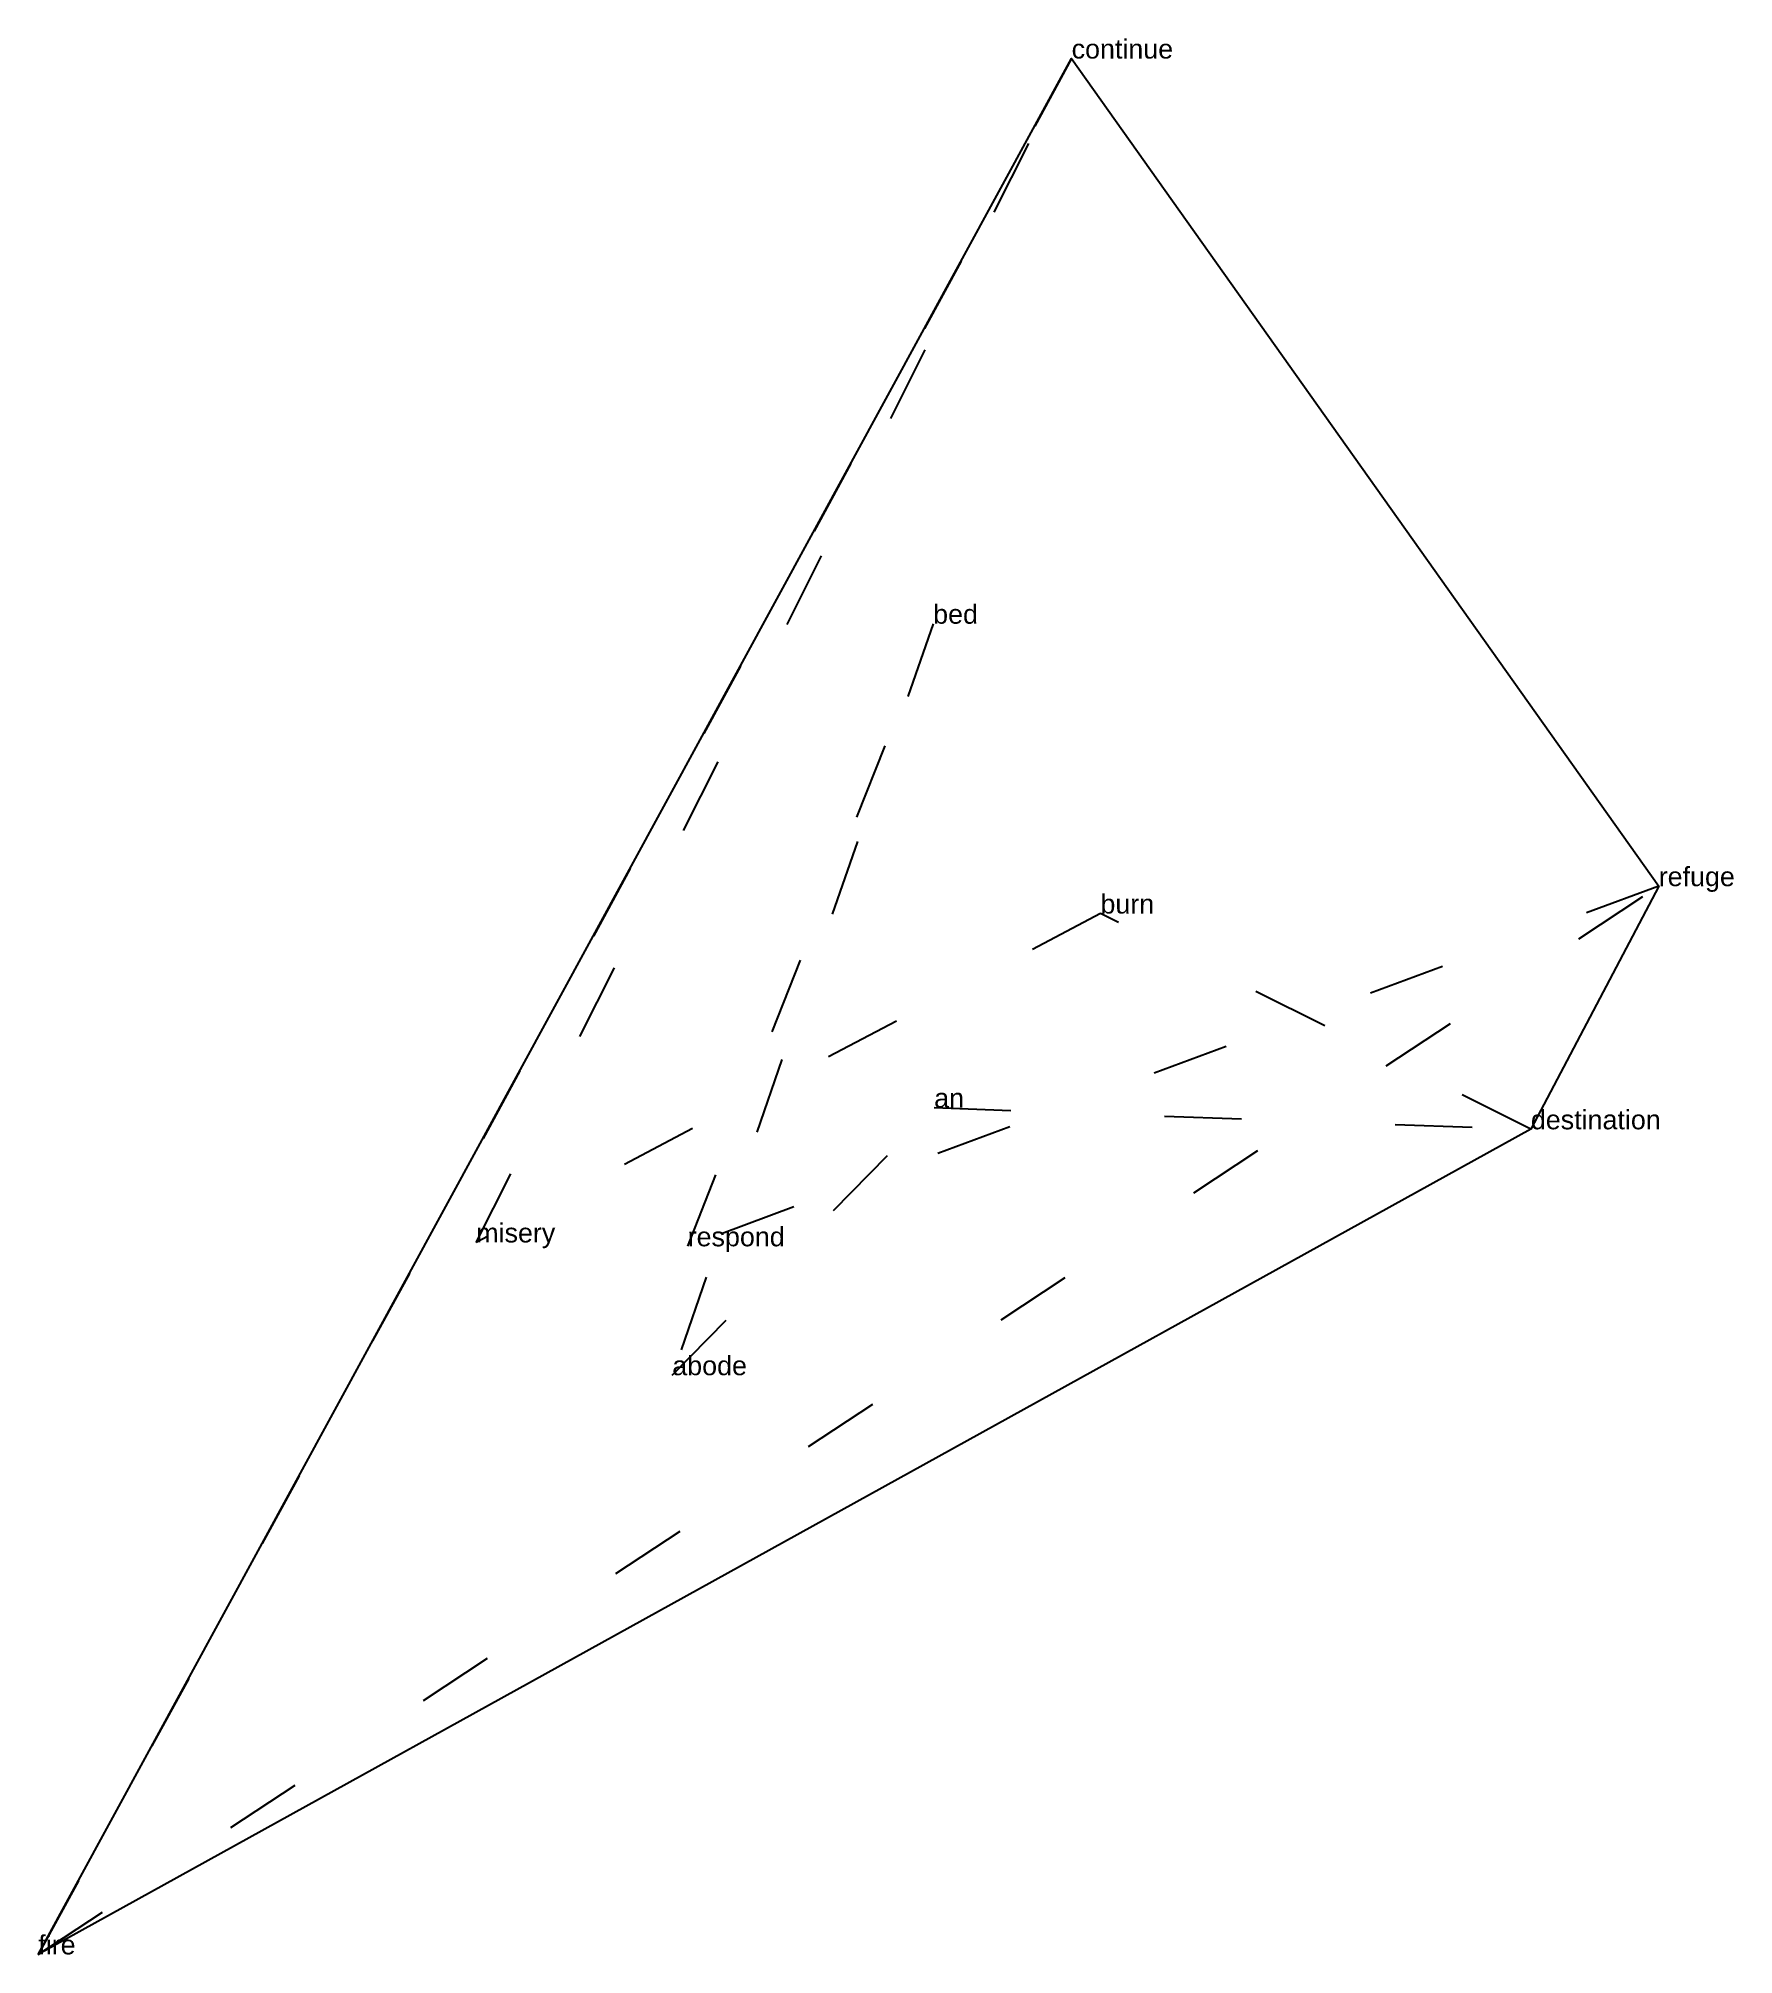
# Model space of a CAD drawing. Extents: x -1 to 1.21, y -1.7 to 0.79.
import ezdxf

# ---------------------------------------------------------------- set-up
doc = ezdxf.new("R2010")
doc.units = 0
doc.linetypes.add('DOT', pattern=[0.2, 0, -0.2])
doc.layers.add('TEXT', color=1, linetype='CONTINUOUS')
doc.styles.get("Standard").update_dxf_attribs({"font": 'arial.ttf'})

msp = doc.modelspace()

# ---------------------------------------------------------------- linework, layer by layer
at = {"layer": 'INTERNAL', "linetype": 'DOT'}
msp.add_polyline3d([(-0.171, -0.9509, 0), (0.1696, -0.6028, 0), (0.9457, -0.631, 0), (0.3859, -0.3503, 0), (-0.426, -0.7782, 0), (0.3484, 0.762, 0), (-0.9956, -1.7044, 0), (1.112, -0.3147, 0), (-0.151, -0.7832, 0), (0.1683, 0.0267, 0), (-0.171, -0.9509, 0)], close=True, dxfattribs=at)
at = {"layer": 'OUTLINE', "linetype": 'CONTINUOUS'}
msp.add_polyline3d([(-0.9956, -1.7044, 0), (0.3484, 0.762, 0), (1.112, -0.3147, 0), (0.9457, -0.631, 0), (-0.9956, -1.7044, 0)], close=True, dxfattribs=at)

# ---------------------------------------------------------------- texts
at = {"layer": 'TEXT'}
for s, p in [('continue', (0.3484, 0.762)), ('bed', (0.1683, 0.0267)), ('refuge', (1.112, -0.3147)), ('burn', (0.3859, -0.3503)), ('an', (0.1696, -0.6028)), ('destination', (0.9457, -0.631)), ('misery', (-0.426, -0.7782)), ('respond', (-0.151, -0.7832)), ('abode', (-0.171, -0.9509)), ('fire', (-0.9956, -1.7044))]:
    msp.add_text(s, height=0.025, dxfattribs=at).set_placement(p)

doc.saveas('drawing.dxf')
